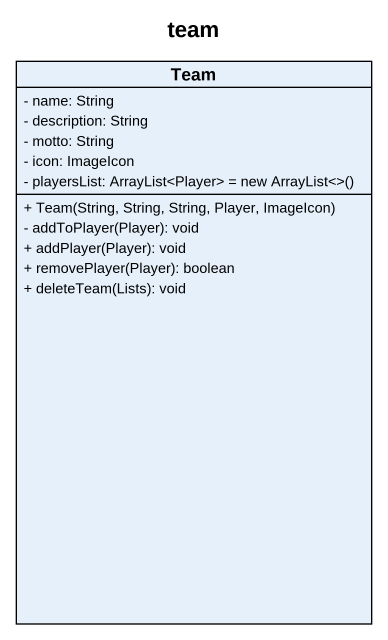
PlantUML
@startuml
title team
hide circle
hide empty members
skinparam classAttributeIconSize 0
class Team {
  - name: String
  - description: String
  - motto: String
  - icon: ImageIcon
  {field} - playersList: ArrayList<Player> = new ArrayList<>()
  + Team(String, String, String, Player, ImageIcon)
  - addToPlayer(Player): void
  + addPlayer(Player): void
  + removePlayer(Player): boolean
  + deleteTeam(Lists): void
}
@enduml
